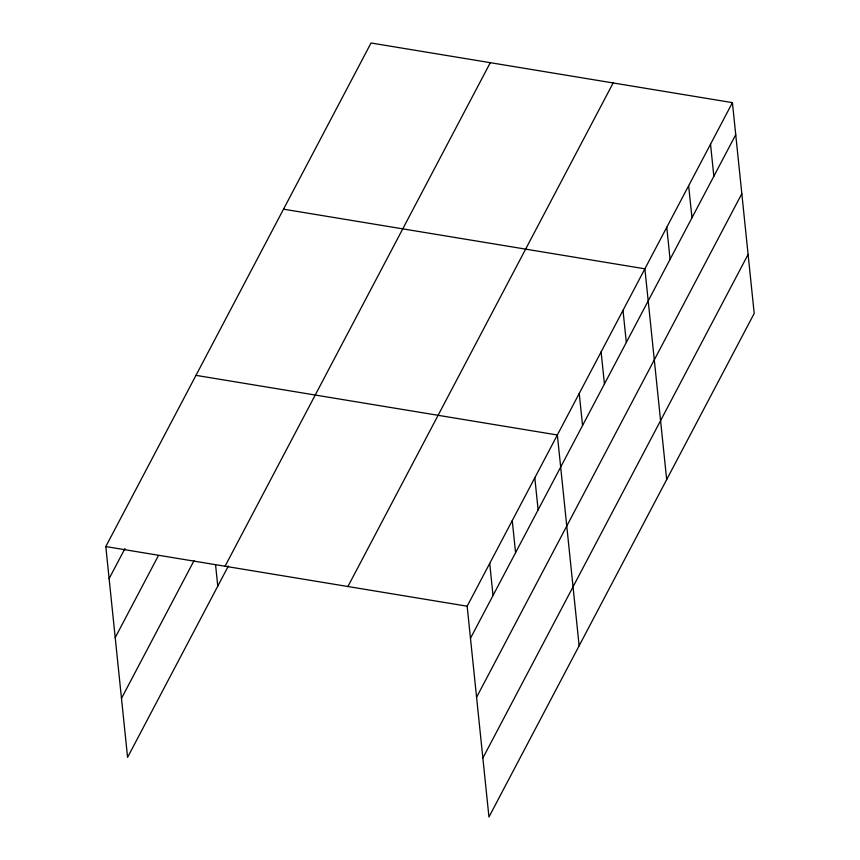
<?xml version="1.0" encoding="UTF-8"?>
<svg xmlns="http://www.w3.org/2000/svg" width="860" height="860" viewBox="0 0 860 860"><rect width="100%" height="100%" fill="white"/><g stroke="black" fill="none" stroke-linecap="round" stroke-linejoin="round"><path stroke-width="1.29" d="M228.394 565.977L127.581 757.359L105.802 546.562L371.047 43L732.419 102.641L754.198 313.438L488.953 817L467.163 606.203L732.419 102.641M109.112 578.64L124.958 548.562M115.208 637.615L158.476 555.485M121.486 698.384L194.005 560.72M225.051 566.245L490.297 62.683M347.913 586.52L613.159 82.958M470.485 638.281L735.73 134.708M476.58 697.256L741.825 193.694M482.858 758.025L748.103 254.452M283.52 209.174L644.882 268.815L666.672 479.611M195.983 375.358L557.355 434.988L579.135 645.785M105.802 546.562L467.163 606.203M710.532 144.179L713.843 176.257M688.645 185.728L691.967 217.795M666.769 227.266L670.08 259.344M623.005 310.363L626.317 342.43M601.118 351.901L604.429 383.979M579.231 393.45L582.553 425.517M534.802 477.794L538.123 509.873M512.259 520.601L515.57 552.668M489.716 563.397L493.027 595.475M215.602 565.181L217.774 586.154"/></g></svg>
